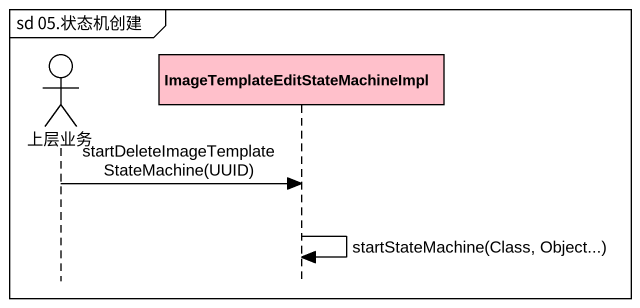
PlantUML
@startuml
mainframe sd 05.状态机创建
hide footbox
actor 上层业务 #FFFFFF
participant "ImageTemplateEditStateMachineImpl" as ImageTemplateEditStateMachin #FFC0CB

上层业务 -> ImageTemplateEditStateMachin : startDeleteImageTemplateStateMachine(UUID)
ImageTemplateEditStateMachin -> ImageTemplateEditStateMachin : startStateMachine(Class, Object...)
@enduml
